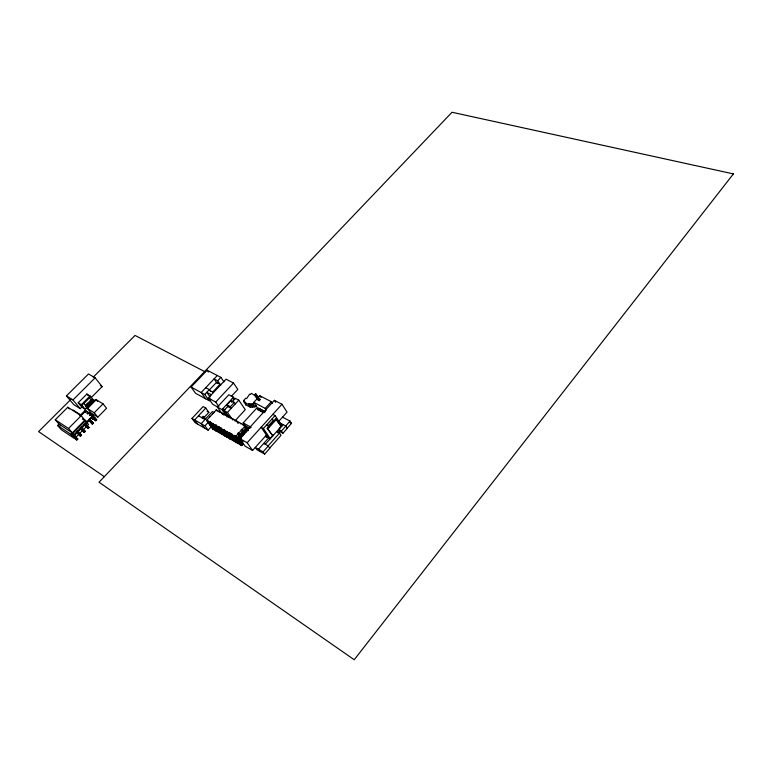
<?xml version="1.0" encoding="UTF-8"?>
<svg xmlns="http://www.w3.org/2000/svg" width="772" height="772" viewBox="0 0 772 772"><rect width="100%" height="100%" fill="white"/><g stroke="black" fill="none" stroke-linecap="round" stroke-linejoin="round"><path stroke-width="1.16" d="M256.439 405.339L254.992 406.902L250.832 406.661L250.311 407.22L245.805 404.837L246.133 403.833L243.498 400.649L245.776 398.178L246.596 398.613L249.665 394.135L250.36 394.492L251.421 393.334L256.265 396.451L257.568 399.24M83.81 403.582L89.465 397.908L90.073 395.968L86.898 394.029L78.204 402.743L81.822 407.085L84.978 409.063L88.346 407.684L86.367 405.31L85.856 405.831L87.834 408.195L83.81 403.582L81.359 404.721L78.204 402.743M245.805 404.837L243.498 400.649M290.05 421.107L285.708 425.961L287.194 428.238L291.526 423.384L290.05 421.107L282.513 417.16M276.694 431.596L279.512 433.111L268.106 445.878L269.853 448.243L264.661 454.071L256.864 449.661L255.3 447.422L263.098 451.832L264.661 454.071M285.862 426.048L287.358 428.315L282.928 433.275L281.423 431.008L285.862 426.048L279.126 422.477M263.098 451.832L268.318 445.994L263.715 443.437M269.64 448.127L281.018 435.379L279.512 433.111M266.504 437.608L265.481 436.112L268.704 437.878L258.514 449.236L260.077 451.475M270.2 438.535L263.397 428.499L261.148 427.283L267.961 437.299L270.2 438.535L273.288 435.09M279.445 428.209L281.761 425.633L275.102 415.539L272.844 414.352M265.307 444.315L281.249 426.395L275.7 418.8L267.199 428.238L272.815 435.813L267.199 428.238M282.928 433.275L280.207 431.818L278.702 429.55L283.131 424.6M277.804 432.899L280.159 430.274M278.181 421.975L287.059 412.103L281.983 404.248L274.369 400.34L239.658 438.506L245.1 446.187L252.589 450.452L267.015 434.395M263.397 428.499L275.102 415.539M268.019 428.682L276.521 419.235M235.151 436.489L235.836 436.267L242.099 445.097L241.424 445.319L234.032 435.36L239.976 444.547L240.652 444.382L240.314 444.749L234.379 435.553M245.814 432.301L248.082 429.801L245.342 425.845L216.314 409.884L206.568 420.344L212.947 429.126L241.771 445.55L243.276 443.89M252.589 450.452L247.165 442.742L281.983 404.248M238.143 440.532L247.966 429.734M243.547 434.79L238.258 440.609L209.28 424.166M238.037 442.896L237.371 443.06L231.089 434.25L231.764 434.076L237.708 443.253L231.764 434.076M240.468 439.934L238.963 441.594L210.1 425.208M242.205 440.484L239.947 442.974L211.094 426.578M243.055 441.69L240.796 444.17L211.962 427.756M241.424 438.332L237.95 433.42L238.316 433.015L241.404 437.126M244.058 433.681L241.298 429.753L241.665 429.348L244.734 433.459M247.397 430.014L244.656 426.067L245.023 425.671M206.568 420.344L235.47 436.672L245.342 425.845M233.511 440.31L232.845 440.484L226.553 431.693L227.219 431.519L233.183 440.677L227.219 431.519M246.316 427.254L236.454 438.062L207.571 421.724M237.158 439.143L246.992 428.335M271.319 401.681L259.855 395.775L253.795 402.376L265.221 408.369L271.319 401.681L272.487 403.476M236.097 441.787L235.431 441.96L229.139 433.15L229.815 432.976L235.769 442.153L229.815 432.976M240.989 423.452L240.652 423.818L241.327 423.645M248.439 430.602L243.17 422.931L256.478 408.378L264.555 412.644M230.423 438.554L229.757 438.728L223.455 429.936L224.131 429.772L230.095 438.921L224.131 429.772M243.055 424.59L242.726 424.957L243.402 424.783L245.457 427.736M265.423 411.775L258.659 408.205L257.443 409.527L263.242 412.595M224.999 435.408L224.343 435.582L218.022 426.81L218.688 426.636L224.671 435.775L218.688 426.636M258.273 400.214L259.18 399.22L260.058 399.684L259.151 400.668L258.273 400.214L254.692 394.83L255.609 393.836L260.058 399.684M239.04 422.38L238.702 422.747L239.378 422.573M226.678 436.971L227.335 436.798L227.007 437.164L220.695 427.833L227.335 436.798M219.441 432.243L218.785 432.416L212.454 423.664L213.12 423.49L219.113 432.6L213.12 423.49M233.327 419.244L232.999 419.601L233.665 419.428M254.692 394.83L255.58 395.283L256.487 394.289M243.894 402.019L248.401 404.412L248.922 403.843L249.655 404.229L251.556 407.047M222.461 433.97L221.805 434.134L215.484 425.382L216.15 425.208L222.133 434.327L216.15 425.208M234.881 421.001L245.274 409.681L238.789 400.185L235.325 398.352L231.899 402.048M216.421 430.525L215.764 430.699L209.424 421.956L210.09 421.782L216.092 430.882L210.09 421.782M230.22 417.536L229.892 417.893L230.558 417.72M222.606 413.29C221.053 413.358 223.938 413.242 223.986 415.249M204.107 417.449L208.855 412.364L205.767 408.06L203.104 406.583L191.967 418.434L195.123 422.699L208.112 430.158L211.325 426.694M234.36 402.424L230.905 400.581L226.717 405.097L230.162 406.96L234.36 402.424L235.363 403.881M228.859 405.319L224.005 410.54L227.45 412.422L238.789 400.185M225.646 414.96C224.092 415.027 226.978 414.911 227.026 416.919M212.908 429.068L213.564 428.846L213.207 429.232L206.867 420.508L207.224 420.122L213.564 428.846M231.397 396.316L237.824 389.416L233.511 383.047L226.013 379.187L208.276 398.034L212.744 404.325L218.312 407.365M191.967 418.434L204.976 425.864L209.009 421.531M233.491 397.204L228.83 394.743L217.328 407.066L221.969 409.604L233.491 397.204L234.785 399.105M249.655 404.229L253.091 404.084L254.548 402.521M216.614 410.048L215.957 410.27M208.276 398.034L215.716 402.077L233.511 383.047M201.743 417.652L203.065 416.253L205.555 418.675M202.988 418.356L204.3 416.957M223.967 381.879L220.879 377.354L207.128 370.251L191.089 387.071L195.577 393.305L209.202 400.726L210.708 399.124M205.767 408.06L194.621 419.949L197.777 424.224M212.493 392.282L220.049 384.253L216.478 382.381L208.932 390.371M217.289 375.501L201.183 392.523L205.651 398.796M191.089 387.071L204.734 394.453L209.299 389.619L210.563 391.414M217.193 383.414L214.076 378.907L217.656 380.77L220.879 377.354M92.389 417.276L95.709 420.788L96.693 419.794L93.065 415.423L72.761 435.804L76.795 440.059L77.789 439.036L73.765 434.79M84.795 425.005L88.143 428.518L89.127 427.514L85.152 423.249M89.089 420.624L92.428 424.137L93.412 423.133L89.456 418.868M91.279 417.285L92.524 418.771L93.508 417.777M92.524 418.771L93.354 419.302L94.338 418.308M79.612 435.649L80.606 434.636L81.436 435.176L80.442 436.19L77.065 432.677M83.463 431.818L84.457 430.805L85.287 431.355L84.293 432.359L80.935 428.846M91.588 423.606L92.572 422.602L93.412 423.133M94.879 420.257L95.853 419.264L96.693 419.794M97.841 417.15L106.584 408.253L103.023 403.852L96.23 399.722L93.557 400.407L87.892 406.14L87.477 408.552L91.096 412.914L97.841 417.15L94.223 412.769L87.477 408.552L96.23 399.722L97.658 401.469M87.304 427.977L88.297 426.974L89.127 427.514M84.843 420.122L70.87 434.279L74.614 438.602L61.384 429.782L57.639 425.488L59.048 424.079L72.279 432.841M91.385 414.419L90.247 415.568L89.417 415.046L90.556 413.898L92.63 415.915M85.374 420.759L71.41 434.906L73.591 436.354L93.586 416.05L85.103 410.414L79.854 415.703M94.223 412.769L103.023 403.852M80.384 416.33L85.624 411.042M81.147 415.732L67.801 407.23L55.275 419.746L68.515 428.479L81.147 415.732L85.567 420.981M86.454 411.563L85.47 412.557L84.65 412.036M87.921 412.489L86.937 413.483L87.767 414.004L88.751 413.01L89.996 414.506M91.202 397.648L102.165 386.627L95.13 377.826L88.519 373.957L66.44 395.882L73.736 404.567L80.249 408.668L82.778 406.12M87.998 406.323L85.962 405.059L85.46 405.57L88.297 407.355M88.703 406.612L86.734 404.248L87.246 403.737L89.282 405.001M89.33 404.547L88.027 402.965L88.529 402.463L90.585 403.727M90.642 403.225L89.34 401.643L89.841 401.141L91.878 402.405M92.544 402.752L90.594 400.378L91.096 399.867L93.132 401.141M90.594 400.378L91.511 400.128M87.487 404.943L87.651 403.988L87.13 404.509L88.462 406.082M88.79 403.669L89.301 403.148L90.942 404.161M91.328 401.083L91.492 400.137M87.342 406.68L84.978 409.063L81.359 404.721L90.073 395.968L93.644 400.33L92.061 399.356M88.925 405.097L91.279 402.714M66.44 395.882L72.954 399.964L95.13 377.826M71.034 399.259L38.6 431.596L104.326 476.681M93.229 377.141L135.061 335.444L204.609 371.564M289.645 422.39L291.526 423.384M264.825 411.814L258.659 408.205M271.734 419.264L273.471 420.19L268.704 425.478L266.977 424.542L268.82 427.283M232.314 398.468L234.254 399.5M280.622 424.735L282.504 425.739M280.255 424.832L281.761 425.633M281.249 426.395L275.7 418.8M205.738 387.718L209.299 389.619M208.932 390.005L213.526 392.456M278.702 429.55L281.423 431.008M211.335 394.781L206.751 392.321L210.09 397.04M224.816 409.671L222.886 408.61L228.184 416.156M243.17 422.931L251.209 427.331M245.071 425.661L250.089 428.421M244.656 426.067L247.715 430.187M244.927 427.196L247.117 428.402L237.274 439.21L208.286 422.786M214.336 412.663L212.406 411.592L201.135 423.674L204.281 427.958M212.995 413.435L212.638 413.821M241.298 429.753L244.377 433.864M207.079 411.37L208.855 412.364M209.695 416.986L209.337 417.372M237.95 433.42L241.038 437.521M207.224 420.122L213.265 428.682M239.658 438.506L247.165 442.742M198.491 415.818L205.024 419.505M100.283 385.508L102.165 386.627M90.971 400.649L92.611 401.652M92.235 402.839L90.594 401.836L90.083 402.357L91.714 403.36M89.34 401.643L91.357 402.926M88.027 402.965L90.063 404.248M86.734 404.248L88.761 405.522M88.365 406.757L86.734 405.744L86.213 406.265L88.655 407.79M85.103 410.414L93.065 415.423M89.571 414.892L90.401 415.413M91.762 416.523L95.709 420.788M92.679 418.627L93.508 419.148L91.646 416.909M73.07 410.019L80.693 414.863M88.462 419.872L92.428 424.137M257.443 399.385L256.516 398.796L256.941 398.014L256.314 397.358M83.077 418.993L87.574 422.159L82.614 418.993M84.158 424.262L88.143 428.518M57.639 425.488L73.041 435.726L76.795 440.059M76.959 438.486L77.789 439.036M55.275 419.746L60.534 425.806M68.515 428.479L73.022 433.7M74.401 435.524L76.023 437.174L88.51 424.475L87.033 422.728M81.436 435.176L77.432 430.921L76.428 431.944L80.442 436.19M84.293 432.359L80.298 428.103L81.292 427.09L85.287 431.355M67.801 407.23L69.277 408.967M72.954 399.964L80.249 408.668M90.083 419.621L92.572 422.602M91.492 417.063L93.354 419.302M85.962 405.059L87.931 407.433M94.618 417.768L95.853 419.264M87.246 403.737L88.548 405.319M91.057 403.486L89.726 401.923L90.256 401.392L91.559 402.974M90.247 404.296L88.944 402.714L88.433 403.235L89.745 404.808M88.529 402.463L89.841 404.046M89.465 397.908L92.399 401.459M89.841 401.141L91.8 403.515M86.898 394.029L88.326 395.775M204.976 425.864L208.112 430.158M209.762 421.599L216.092 430.342M212.792 423.307L219.113 432.059M218.36 426.453L224.671 435.225M215.813 425.015L222.133 433.777M220.695 427.833L227.007 436.614M226.881 431.326L233.173 440.127M223.793 429.579L230.085 438.371M231.417 433.883L237.699 442.703M229.477 432.793L235.759 441.594M235.518 436.093L241.781 444.913M216.314 409.884L217.299 411.273M235.47 436.672L241.771 445.55M234.032 435.36L240.304 444.19M204.734 394.453L209.202 400.726M217.328 407.066L222.654 414.593M221.969 409.604L225.955 415.249M238.316 433.015L241.086 436.952M215.716 402.077L218.891 406.574M224.005 410.54L228.657 417.141M241.665 429.348L244.425 433.285M227.45 412.422L232.758 419.978M226.717 405.097L227.721 406.545L231.175 408.407L230.162 406.96M238.143 423.104L236.772 421.136L236.097 421.309L236.435 420.952L237.805 422.911M207.128 370.251L208.372 372.046M217.656 380.77L220.763 385.286M230.905 400.581L231.909 402.038M244.222 401.025L246.133 403.833M268.704 437.878L269.727 439.384M248.922 403.843L250.832 406.661M248.401 404.412L250.311 407.22M253.091 404.084L254.992 406.902M252.087 403.775L253.988 406.593M251.035 404.287L252.936 407.105M250.63 404.074L252.531 406.892M253.795 402.376L257.973 408.62M254.654 395.013L255.908 396.895M255.609 393.836L258.591 398.323M265.221 408.369L266.408 410.164M255.58 395.283L259.151 400.668M259.855 395.775L261.042 397.561M274.369 400.34L275.643 402.299M733.4 173.903L354.213 659.742L99.028 482.22L452.016 112.258L733.4 173.903M227.865 416.185L227.875 416.726L227.865 416.185M219.238 411.437L219.238 411.968L219.238 411.437"/></g></svg>
